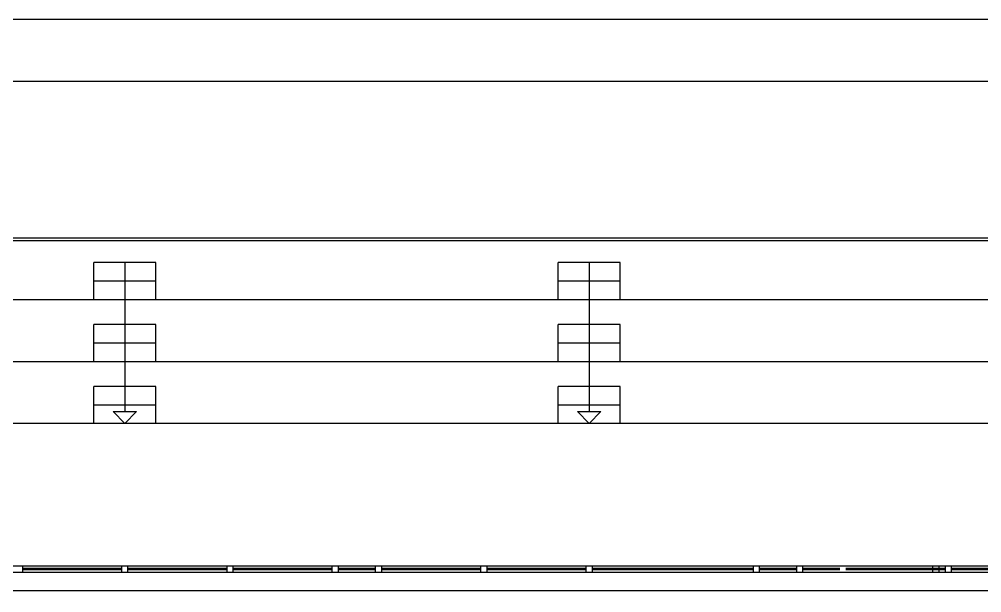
# Model space of a CAD drawing. Extents: x -0.02 to 0.821, y -0.01 to 0.584.
# Drawn here: x 0.4488 to 0.6042, y 0.4914 to 0.584 of the extents above; entities that cross this region are included whole.
import ezdxf

# ---------------------------------------------------------------- set-up
doc = ezdxf.new("R2010")
doc.units = 0
doc.header["$MEASUREMENT"] = 0
doc.linetypes.add('CONTINUA', pattern=[0])
doc.linetypes.add('VERDECKT', pattern=[9.525, 6.35, -3.175])
for name, color, linetype in [('CONSTGRAL01', 4, 'CONTINUA'), ('DOORS', 2, 'CONTINUA'), ('WALLS', 7, 'CONTINUA')]:
    doc.layers.add(name, color=color, linetype=linetype)

msp = doc.modelspace()

# ---------------------------------------------------------------- linework, layer by layer
at = {"layer": 'CONSTGRAL01', "color": 161, "linetype": 'CONTINUA'}
msp.add_line((0.32328, 0.54872), (0.68328, 0.54872), dxfattribs=at)
at = {"layer": 'CONSTGRAL01', "color": 7, "linetype": 'VERDECKT'}
msp.add_line((0.73378, 0.49172), (0.27728, 0.49172), dxfattribs=at)
at = {"layer": 'CONSTGRAL01', "color": 7, "linetype": 'CONTINUA'}
msp.add_lwpolyline([(0.811, 0), (0, 0), (0, 0.574), (0.811, 0.574), (0.811, 0)], close=True, dxfattribs=at)
at = {"layer": 'DOORS', "color": 7, "linetype": 'CONTINUA'}
for p, q in [((0.44928, 0.49572), (0.44928, 0.49472)), ((0.46528, 0.49532), (0.44928, 0.49532)), ((0.46528, 0.49512), (0.44928, 0.49512)), ((0.46528, 0.49572), (0.46528, 0.49472)), ((0.46628, 0.49572), (0.46628, 0.49472)), ((0.48228, 0.49532), (0.46628, 0.49532)), ((0.48228, 0.49512), (0.46628, 0.49512)), ((0.48228, 0.49572), (0.48228, 0.49472)), ((0.48328, 0.49572), (0.48328, 0.49472)), ((0.49928, 0.49532), (0.48328, 0.49532)), ((0.49928, 0.49512), (0.48328, 0.49512)), ((0.49928, 0.49572), (0.49928, 0.49472)), ((0.50028, 0.49572), (0.50028, 0.49472)), ((0.50628, 0.49532), (0.50028, 0.49532)), ((0.50628, 0.49512), (0.50028, 0.49512)), ((0.50628, 0.49572), (0.50628, 0.49472)), ((0.50728, 0.49572), (0.50728, 0.49472)), ((0.52328, 0.49532), (0.50728, 0.49532)), ((0.52328, 0.49512), (0.50728, 0.49512)), ((0.52328, 0.49572), (0.52328, 0.49472)), ((0.52428, 0.49572), (0.52428, 0.49472)), ((0.54028, 0.49532), (0.52428, 0.49532)), ((0.54028, 0.49512), (0.52428, 0.49512)), ((0.54028, 0.49572), (0.54028, 0.49472)), ((0.54128, 0.49572), (0.54128, 0.49472)), ((0.56728, 0.49532), (0.54128, 0.49532)), ((0.56728, 0.49512), (0.54128, 0.49512)), ((0.56728, 0.49572), (0.56728, 0.49472)), ((0.56828, 0.49572), (0.56828, 0.49472)), ((0.57428, 0.49532), (0.56828, 0.49532)), ((0.57428, 0.49512), (0.56828, 0.49512)), ((0.57428, 0.49572), (0.57428, 0.49472)), ((0.57528, 0.49572), (0.57528, 0.49472)), ((0.58128, 0.49532), (0.57528, 0.49532)), ((0.58128, 0.49512), (0.57528, 0.49512)), ((0.59828, 0.49532), (0.58228, 0.49532)), ((0.59828, 0.49512), (0.58228, 0.49512)), ((0.59628, 0.49572), (0.59628, 0.49472)), ((0.59728, 0.49572), (0.59728, 0.49472)), ((0.59828, 0.49572), (0.59828, 0.49472)), ((0.59928, 0.49572), (0.59928, 0.49472)), ((0.61528, 0.49532), (0.59928, 0.49532)), ((0.61528, 0.49512), (0.59928, 0.49512))]:
    msp.add_line(p, q, dxfattribs=at)
at = {"layer": 'WALLS', "color": 4, "linetype": 'CONTINUA'}
for p, q in [((0.65628, 0.54822), (0.35028, 0.54822)), ((0.46081, 0.53872), (0.46081, 0.54472)), ((0.47081, 0.54472), (0.46081, 0.54472)), ((0.46581, 0.54472), (0.46581, 0.5207)), ((0.47081, 0.53872), (0.47081, 0.54472)), ((0.53581, 0.53872), (0.53581, 0.54472)), ((0.54581, 0.54472), (0.53581, 0.54472)), ((0.54081, 0.54472), (0.54081, 0.5207)), ((0.54581, 0.53872), (0.54581, 0.54472)), ((0.47081, 0.54172), (0.46081, 0.54172)), ((0.54581, 0.54172), (0.53581, 0.54172)), ((0.46081, 0.53872), (0.39581, 0.53872)), ((0.47081, 0.53872), (0.46081, 0.53872)), ((0.53581, 0.53872), (0.47081, 0.53872)), ((0.54581, 0.53872), (0.53581, 0.53872)), ((0.61081, 0.53872), (0.54581, 0.53872)), ((0.46081, 0.52872), (0.46081, 0.53472)), ((0.47081, 0.53472), (0.46081, 0.53472)), ((0.47081, 0.52872), (0.47081, 0.53472)), ((0.53581, 0.52872), (0.53581, 0.53472)), ((0.54581, 0.53472), (0.53581, 0.53472)), ((0.54581, 0.52872), (0.54581, 0.53472)), ((0.47081, 0.53172), (0.46081, 0.53172)), ((0.54581, 0.53172), (0.53581, 0.53172)), ((0.46081, 0.52872), (0.39581, 0.52872)), ((0.47081, 0.52872), (0.46081, 0.52872)), ((0.53581, 0.52872), (0.47081, 0.52872)), ((0.54581, 0.52872), (0.53581, 0.52872)), ((0.61081, 0.52872), (0.54581, 0.52872)), ((0.46081, 0.51872), (0.46081, 0.52472)), ((0.47081, 0.52472), (0.46081, 0.52472)), ((0.47081, 0.51872), (0.47081, 0.52472)), ((0.53581, 0.51872), (0.53581, 0.52472)), ((0.54581, 0.52472), (0.53581, 0.52472)), ((0.54581, 0.51872), (0.54581, 0.52472)), ((0.47081, 0.52172), (0.46081, 0.52172)), ((0.46392, 0.5207), (0.4677, 0.5207)), ((0.46581, 0.51872), (0.46392, 0.5207)), ((0.46581, 0.51872), (0.4677, 0.5207)), ((0.54581, 0.52172), (0.53581, 0.52172)), ((0.53892, 0.5207), (0.5427, 0.5207)), ((0.54081, 0.51872), (0.53892, 0.5207)), ((0.54081, 0.51872), (0.5427, 0.5207)), ((0.46081, 0.51872), (0.39581, 0.51872)), ((0.47081, 0.51872), (0.46081, 0.51872)), ((0.53581, 0.51872), (0.47081, 0.51872)), ((0.54581, 0.51872), (0.53581, 0.51872)), ((0.61081, 0.51872), (0.54581, 0.51872))]:
    msp.add_line(p, q, dxfattribs=at)
at = {"layer": 'WALLS', "color": 61, "linetype": 'CONTINUA'}
for p, q in [((0.72728, 0.49572), (0.30726, 0.49572)), ((0.72728, 0.49472), (0.30726, 0.49472))]:
    msp.add_line(p, q, dxfattribs=at)
at = {"layer": 'WALLS', "color": 40, "linetype": 'CONTINUA'}
msp.add_lwpolyline([(-0.02, 0.584), (0.821, 0.584), (0.821, -0.01), (-0.02, -0.01), (-0.02, 0.584)], close=True, dxfattribs=at)

doc.saveas('drawing.dxf')
